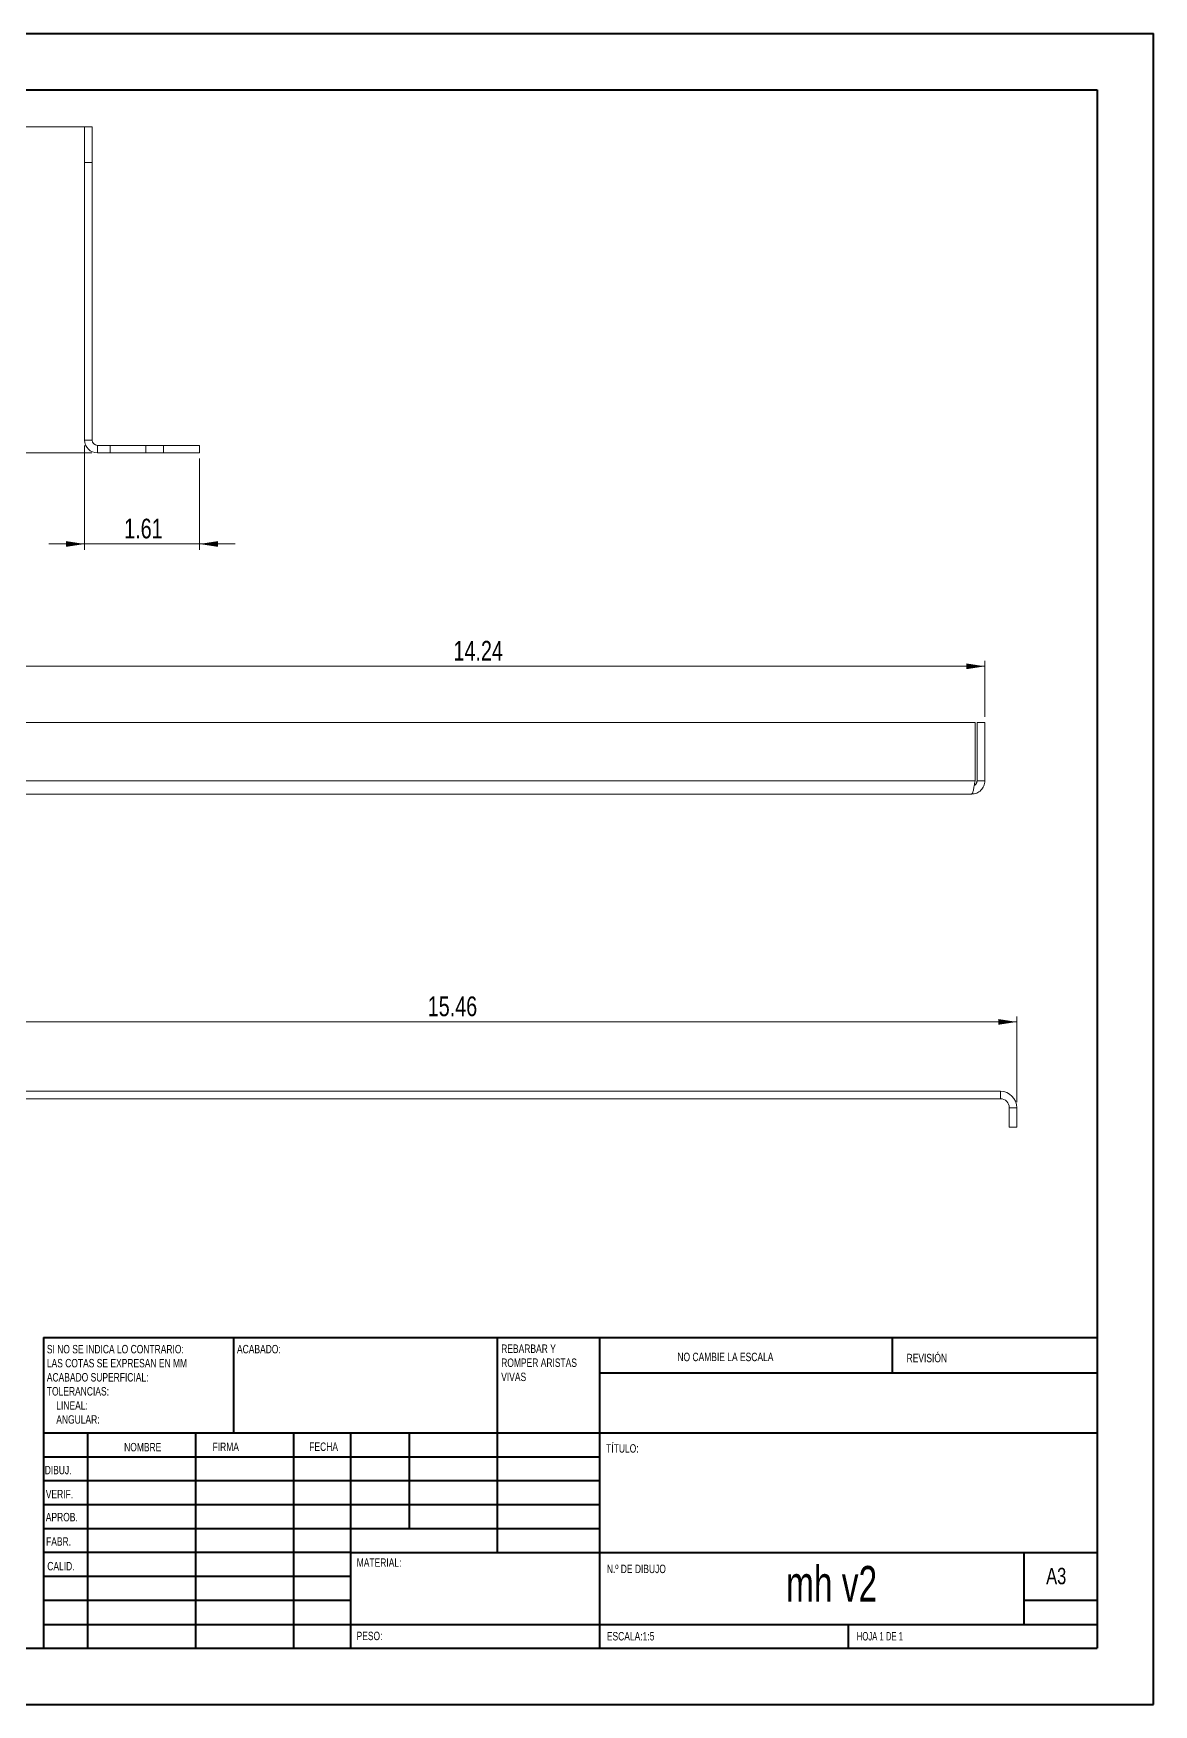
# Paper-space layout 'Hoja2' of a CAD drawing. Header units: inches. Extents: x 0 to 16.5, y 0 to 11.7.
# Drawn here: x 8.7 to 16.54, y 0.01 to 11.7 of the extents above; entities that cross this region are included whole.
import ezdxf

# ---------------------------------------------------------------- set-up
doc = ezdxf.new("R2010")
doc.units = ezdxf.units.IN
doc.header["$MEASUREMENT"] = 0
doc.styles.add('SLDTEXTSTYLE0', font='TXT', dxfattribs={"width": 0.7})
doc.styles.add('SLDTEXTSTYLE1', font='TXT', dxfattribs={"width": 0.75})
doc.styles.add('SLDTEXTSTYLE2', font='TXT', dxfattribs={"width": 0.681818})
doc.dimstyles.new('SLDDIMSTYLE1', dxfattribs={"dimtxt": 0.137795, "dimasz": 0.13, "dimexe": 0, "dimexo": 0.0625, "dimgap": 0.034449, "dimtad": 1, "dimlfac": 2, "dimrnd": 1e-09, "dimzin": 12, "dimdsep": 46, "dimtxsty": 'SLDTEXTSTYLE1', "dimsah": 1, "dimcen": 0.09, "dimadec": 0, "dimazin": 3, "dimtfac": 1, "dimtofl": 0, "dimtmove": 0, "dimatfit": 3, "dimfxl": 1, "dimfrac": 2, "dimtolj": 1, "dimtzin": 12, "dimarcsym": 0})
doc.dimstyles.new('SLDDIMSTYLE4', dxfattribs={"dimtxt": 0.137795, "dimasz": 0.13, "dimexe": 0, "dimexo": 0.0625, "dimgap": 0.034449, "dimtad": 1, "dimlfac": 2, "dimrnd": 1e-09, "dimzin": 12, "dimdsep": 46, "dimtxsty": 'SLDTEXTSTYLE1', "dimsah": 1, "dimcen": 0.09, "dimadec": 0, "dimazin": 3, "dimtfac": 1, "dimtmove": 0, "dimatfit": 0, "dimfxl": 1, "dimfrac": 2, "dimtolj": 1, "dimtzin": 12, "dimarcsym": 0})

# ---------------------------------------------------------------- blocks, each defined once
blk = doc.blocks.new('SW_NOTE_2')
at = {"color": 0, "linetype": 'Continuous', "lineweight": 0, "attachment_point": 1, "style": 'SLDTEXTSTYLE1'}
for s, insert, char_height in [('REBARBAR Y', (0, 0.076), 0.0591), ('ROMPER ARISTAS', (0, -0.022), 0.05906), ('VIVAS', (0, -0.121), 0.0591)]:
    blk.add_mtext(s, dxfattribs=dict(at, insert=insert, char_height=char_height))
blk = doc.blocks.new('SW_NOTE_3')
at = {"color": 0, "linetype": 'Continuous', "lineweight": 0, "attachment_point": 1, "style": 'SLDTEXTSTYLE1'}
for s, insert, char_height in [('SI NO SE INDICA LO CONTRARIO:', (0, 0.076), 0.05906), ('LAS COTAS SE EXPRESAN EN MM', (0, -0.022), 0.05906), ('ACABADO SUPERFICIAL:', (0, -0.121), 0.05906), ('TOLERANCIAS:', (0, -0.219), 0.05906), ('LINEAL:', (0.066, -0.318), 0.0591), ('ANGULAR:', (0.066, -0.416), 0.0591)]:
    blk.add_mtext(s, dxfattribs=dict(at, insert=insert, char_height=char_height))
blk = doc.blocks.new('_D_3')
at = {"color": 7, "linetype": 'Continuous', "lineweight": 0}
for p, q in [((8.241, 6.919), (8.241, 7.312)), ((8.241, 7.273), (15.359, 7.273)), ((15.359, 6.919), (15.359, 7.312))]:
    blk.add_line(p, q, dxfattribs=at)
for points in [[(8.241, 7.273), (8.371, 7.253), (8.371, 7.293)], [(15.359, 7.273), (15.229, 7.293), (15.229, 7.253)]]:
    blk.add_solid(points, dxfattribs=at)
at = {"color": 7, "linetype": 'Continuous', "lineweight": 0, "insert": (11.642, 7.451), "char_height": 0.1378, "attachment_point": 1, "style": 'SLDTEXTSTYLE1'}
blk.add_mtext('14.24', dxfattribs=at)
blk = doc.blocks.new('_D_6')
at = {"color": 7, "linetype": 'Continuous', "lineweight": 0}
for p, q in [((7.852, 4.224), (7.852, 4.824)), ((15.582, 4.224), (15.582, 4.824)), ((7.852, 4.785), (15.582, 4.785))]:
    blk.add_line(p, q, dxfattribs=at)
for points in [[(7.852, 4.785), (7.982, 4.765), (7.982, 4.805)], [(15.582, 4.785), (15.452, 4.805), (15.452, 4.765)]]:
    blk.add_solid(points, dxfattribs=at)
at = {"color": 7, "linetype": 'Continuous', "lineweight": 0, "insert": (11.462, 4.963), "char_height": 0.1378, "attachment_point": 1, "style": 'SLDTEXTSTYLE1'}
blk.add_mtext('15.46', dxfattribs=at)
blk = doc.blocks.new('_D_8')
at = {"color": 7, "linetype": 'Continuous', "lineweight": 0}
for p, q in [((9.076, 11.047), (8.281, 11.047)), ((8.321, 8.766), (8.321, 11.047)), ((9.113, 8.766), (8.281, 8.766))]:
    blk.add_line(p, q, dxfattribs=at)
for points in [[(8.321, 11.047), (8.301, 10.917), (8.341, 10.917)], [(8.321, 8.766), (8.341, 8.896), (8.301, 8.896)]]:
    blk.add_solid(points, dxfattribs=at)
at = {"color": 7, "linetype": 'Continuous', "lineweight": 0, "insert": (8.143, 10.714), "char_height": 0.1378, "attachment_point": 1, "rotation": 90, "style": 'SLDTEXTSTYLE1'}
blk.add_mtext('4.56', dxfattribs=at)
blk = doc.blocks.new('_D_9')
at = {"color": 7, "linetype": 'Continuous', "lineweight": 0}
for p, q in [((9.062, 8.817), (9.062, 8.089)), ((9.865, 8.727), (9.865, 8.089)), ((9.062, 8.129), (8.812, 8.129)), ((9.062, 8.129), (9.865, 8.129)), ((9.865, 8.129), (10.115, 8.129))]:
    blk.add_line(p, q, dxfattribs=at)
for points in [[(9.062, 8.129), (8.932, 8.149), (8.932, 8.109)], [(9.865, 8.129), (9.995, 8.109), (9.995, 8.149)]]:
    blk.add_solid(points, dxfattribs=at)
at = {"color": 7, "linetype": 'Continuous', "lineweight": 0, "insert": (9.339, 8.306), "char_height": 0.1378, "attachment_point": 1, "style": 'SLDTEXTSTYLE1'}
blk.add_mtext('1.61', dxfattribs=at)

psp = doc.layouts.new('Hoja2')

# ---------------------------------------------------------------- linework, layer by layer
at = {"color": 7, "linetype": 'Continuous', "lineweight": 40}
for p, q in [((0.0031, 11.7014), (16.5385, 11.7014)), ((16.5385, 0.0085), (16.5385, 11.7014)), ((0.9874, 11.3077), (16.1448, 11.3077)), ((16.1448, 11.3077), (16.1448, 0.4022)), ((8.7748, 2.5774), (16.1448, 2.5774)), ((8.7748, 2.5774), (8.7748, 0.4022)), ((10.1055, 1.9081), (10.1055, 2.5774)), ((11.948, 2.5774), (11.948, 1.0714)), ((12.6645, 2.5774), (12.6645, 0.4022)), ((14.7118, 2.3264), (14.7118, 2.5774)), ((16.1448, 2.3264), (12.6645, 2.3264)), ((16.1448, 1.9081), (8.7748, 1.9081)), ((9.0818, 1.9081), (9.0818, 0.4022)), ((9.8374, 1.9081), (9.8374, 0.4022)), ((10.5227, 1.9081), (10.5227, 0.4022)), ((10.9244, 0.4022), (10.9244, 1.9081)), ((11.3338, 1.2388), (11.3338, 1.9081)), ((12.6645, 1.7407), (8.7748, 1.7407)), ((12.6645, 1.5734), (8.7748, 1.5734)), ((12.6645, 1.4061), (8.7748, 1.4061)), ((12.6645, 1.2388), (8.7748, 1.2388)), ((10.9244, 1.0714), (8.7748, 1.0714)), ((10.9244, 1.0714), (16.1448, 1.0714)), ((15.633, 0.5695), (15.633, 1.0714)), ((10.9244, 0.9041), (8.7748, 0.9041)), ((10.9244, 0.7368), (8.7748, 0.7368)), ((16.1448, 0.7368), (15.633, 0.7368)), ((8.7748, 0.5695), (16.1448, 0.5695)), ((14.4047, 0.4022), (14.4047, 0.5695)), ((0.9874, 0.4022), (16.1448, 0.4022)), ((0.0031, 0.0085), (16.5385, 0.0085))]:
    psp.add_line(p, q, dxfattribs=at)
at = {"color": 7, "linetype": 'Continuous', "lineweight": 15}
for p, q in [((9.0624, 10.7974), (9.0624, 11.0474)), ((9.1149, 11.0474), (9.0624, 11.0474)), ((9.1149, 10.7974), (9.1149, 11.0474)), ((9.1149, 10.7974), (9.0624, 10.7974)), ((9.0624, 10.7974), (9.0624, 8.8564)), ((9.1149, 10.7974), (9.1149, 8.8564)), ((9.1149, 8.8564), (9.0624, 8.8564)), ((9.1524, 8.8189), (9.1524, 8.7664)), ((9.1524, 8.8189), (9.2399, 8.8189)), ((9.2399, 8.7664), (9.2399, 8.8189)), ((9.2399, 8.8189), (9.4899, 8.8189)), ((9.4899, 8.8189), (9.4899, 8.7664)), ((9.4899, 8.8189), (9.6149, 8.8189)), ((9.6149, 8.7664), (9.6149, 8.8189)), ((9.6149, 8.8189), (9.8649, 8.8189)), ((9.8649, 8.8189), (9.8649, 8.7664)), ((9.1524, 8.7664), (9.2399, 8.7664)), ((9.4899, 8.7664), (9.2399, 8.7664)), ((9.4899, 8.7664), (9.6149, 8.7664)), ((9.8649, 8.7664), (9.6149, 8.7664)), ((15.2898, 6.8794), (8.3098, 6.8794)), ((15.2898, 6.4718), (15.2898, 6.8794)), ((15.3587, 6.8794), (15.3038, 6.8794)), ((15.3038, 6.4718), (15.3038, 6.8794)), ((15.3587, 6.4718), (15.3587, 6.8794)), ((15.2898, 6.4718), (8.3098, 6.4718)), ((15.3587, 6.4718), (15.3038, 6.4718)), ((15.2663, 6.3794), (8.3334, 6.3794)), ((7.9671, 4.2995), (15.4671, 4.2995)), ((7.9671, 4.2472), (15.4671, 4.2472)), ((15.4671, 4.2472), (15.4671, 4.2995)), ((15.5296, 4.1847), (15.5819, 4.1847)), ((15.5296, 4.0495), (15.5296, 4.1847)), ((15.5819, 4.0495), (15.5819, 4.1847)), ((15.5819, 4.0495), (15.5296, 4.0495))]:
    psp.add_line(p, q, dxfattribs=at)
for centre, radius, start, end in [((9.1524, 8.8564), 0.09, 180, 270), ((9.1524, 8.8564), 0.0375, 180, 270), ((15.4671, 4.1847), 0.1148, 0, 90), ((15.4671, 4.1847), 0.0625, 0, 90)]:
    psp.add_arc(centre, radius, start, end, dxfattribs=at)
for points, knots in [([(15.2898, 6.4718), (15.2889, 6.4657), (15.2879, 6.4597), (15.2859, 6.4479), (15.2849, 6.442), (15.283, 6.4308), (15.282, 6.4255), (15.28, 6.4155), (15.279, 6.4107), (15.2771, 6.4022), (15.2761, 6.3984), (15.2741, 6.3916), (15.2731, 6.3888), (15.2712, 6.3842), (15.2702, 6.3824), (15.2682, 6.38), (15.2673, 6.3794), (15.2663, 6.3794)], [0, 0, 0, 0, 0.125, 0.125, 0.25, 0.25, 0.375, 0.375, 0.5, 0.5, 0.625, 0.625, 0.75, 0.75, 0.875, 0.875, 1, 1, 1, 1]), ([(15.2663, 6.3794), (15.2724, 6.3794), (15.2784, 6.38), (15.2902, 6.3824), (15.2961, 6.3841), (15.3072, 6.3888), (15.3125, 6.3916), (15.3226, 6.3983), (15.3273, 6.4022), (15.3358, 6.4107), (15.3397, 6.4154), (15.3465, 6.4255), (15.3493, 6.4308), (15.3539, 6.4419), (15.3557, 6.4478), (15.3581, 6.4597), (15.3587, 6.4657), (15.3587, 6.4718)], [0, 0, 0, 0, 0.125, 0.125, 0.25, 0.25, 0.375, 0.375, 0.5, 0.5, 0.625, 0.625, 0.75, 0.75, 0.875, 0.875, 1, 1, 1, 1]), ([(15.2844, 6.439), (15.2848, 6.4392), (15.2862, 6.44), (15.2885, 6.4416), (15.2912, 6.4437), (15.2936, 6.4461), (15.2958, 6.4487), (15.2978, 6.4515), (15.2996, 6.4544), (15.301, 6.4575), (15.3021, 6.4607), (15.303, 6.464), (15.3036, 6.4677), (15.3037, 6.4704), (15.3038, 6.4718)], [0, 0, 0, 0, 0.03545647, 0.12169935, 0.20857267, 0.29236326, 0.37673706, 0.46294323, 0.54978453, 0.63357317, 0.71794746, 0.80415353, 0.89099371, 1, 1, 1, 1])]:
    psp.add_open_spline(points, degree=3, knots=knots, dxfattribs=at)

# ---------------------------------------------------------------- block references
at = {"color": 7, "linetype": 'Continuous', "lineweight": 0}
for name, p in [('SW_NOTE_3', (8.7981, 2.4489)), ('SW_NOTE_2', (11.9759, 2.4521))]:
    psp.add_blockref(name, p, dxfattribs=at)

# ---------------------------------------------------------------- texts
for s, insert, char_height, attachment_point, style in [('ACABADO:', (10.128, 2.525), 0.05906, 1, 'SLDTEXTSTYLE1'), ('NO CAMBIE LA ESCALA', (13.2084, 2.4704), 0.059055, 1, 'SLDTEXTSTYLE1'), ('REVISIÓN', (14.8113, 2.4626), 0.05906, 1, 'SLDTEXTSTYLE1'), ('NOMBRE', (9.3386, 1.8392), 0.05906, 1, 'SLDTEXTSTYLE1'), ('FIRMA', (9.9572, 1.8416), 0.05906, 1, 'SLDTEXTSTYLE1'), ('FECHA', (10.6336, 1.8422), 0.05906, 1, 'SLDTEXTSTYLE1'), ('TÍTULO:', (12.71, 1.8304), 0.05906, 1, 'SLDTEXTSTYLE1'), ('DIBUJ.', (8.7831, 1.6789), 0.05906, 1, 'SLDTEXTSTYLE1'), ('VERIF.', (8.7909, 1.5106), 0.05906, 1, 'SLDTEXTSTYLE1'), ('APROB.', (8.7906, 1.3496), 0.05906, 1, 'SLDTEXTSTYLE1'), ('FABR.', (8.7927, 1.1791), 0.05906, 1, 'SLDTEXTSTYLE1'), ('CALID.', (8.8011, 1.0065), 0.05906, 1, 'SLDTEXTSTYLE1'), ('MATERIAL:', (10.9655, 1.0315), 0.05906, 1, 'SLDTEXTSTYLE1'), ('N.º DE DIBUJO', (12.7147, 0.9875), 0.059055, 1, 'SLDTEXTSTYLE1'), ('mh v2', (14.2866, 0.9782), 0.25, 2, 'SLDTEXTSTYLE0'), ('A3', (15.7874, 0.9652), 0.11458, 1, 'SLDTEXTSTYLE1'), ('PESO:', (10.9644, 0.5183), 0.059, 1, 'SLDTEXTSTYLE1'), ('ESCALA:1:5', (12.7147, 0.5163), 0.05906, 1, 'SLDTEXTSTYLE1'), ('HOJA 1 DE 1', (14.4629, 0.5163), 0.059055, 1, 'SLDTEXTSTYLE2')]:
    psp.add_mtext(s, dxfattribs=dict(at, insert=insert, char_height=char_height, attachment_point=attachment_point, style=style))

# ---------------------------------------------------------------- dimensions: what is measured, and where the dimension line sits
dim = psp.add_linear_dim(base=(8.3208, 11.0474), p1=(9.1524, 8.7664), p2=(9.1149, 11.0474), angle=90, dimstyle='SLDDIMSTYLE1', dxfattribs=at)
dim.commit()
dim.dimension.update_dxf_attribs({"geometry": '_D_8', "text_midpoint": (8.3208, 10.8921), "dimtype": 160})
for base, p1, p2, dimstyle, picture, middle in [((9.8649369593, 8.1287406672), (9.0624369593, 8.8563556845), (9.8649369593, 8.7663556845), 'SLDDIMSTYLE4', '_D_9', (9.5169116949, 8.1287406672)), ((15.3587, 7.2731), (8.241, 6.8794), (15.3587, 6.8794), 'SLDDIMSTYLE1', '_D_3', (11.8711, 7.2731)), ((15.5819, 4.7851), (7.8523, 4.1847), (15.5819, 4.1847), 'SLDDIMSTYLE1', '_D_6', (11.691, 4.7851))]:
    dim = psp.add_linear_dim(base=base, p1=p1, p2=p2, dimstyle=dimstyle, dxfattribs=at)
    dim.commit()
    dim.dimension.update_dxf_attribs({"geometry": picture, "text_midpoint": middle, "dimtype": 160})

doc.saveas('drawing.dxf')
